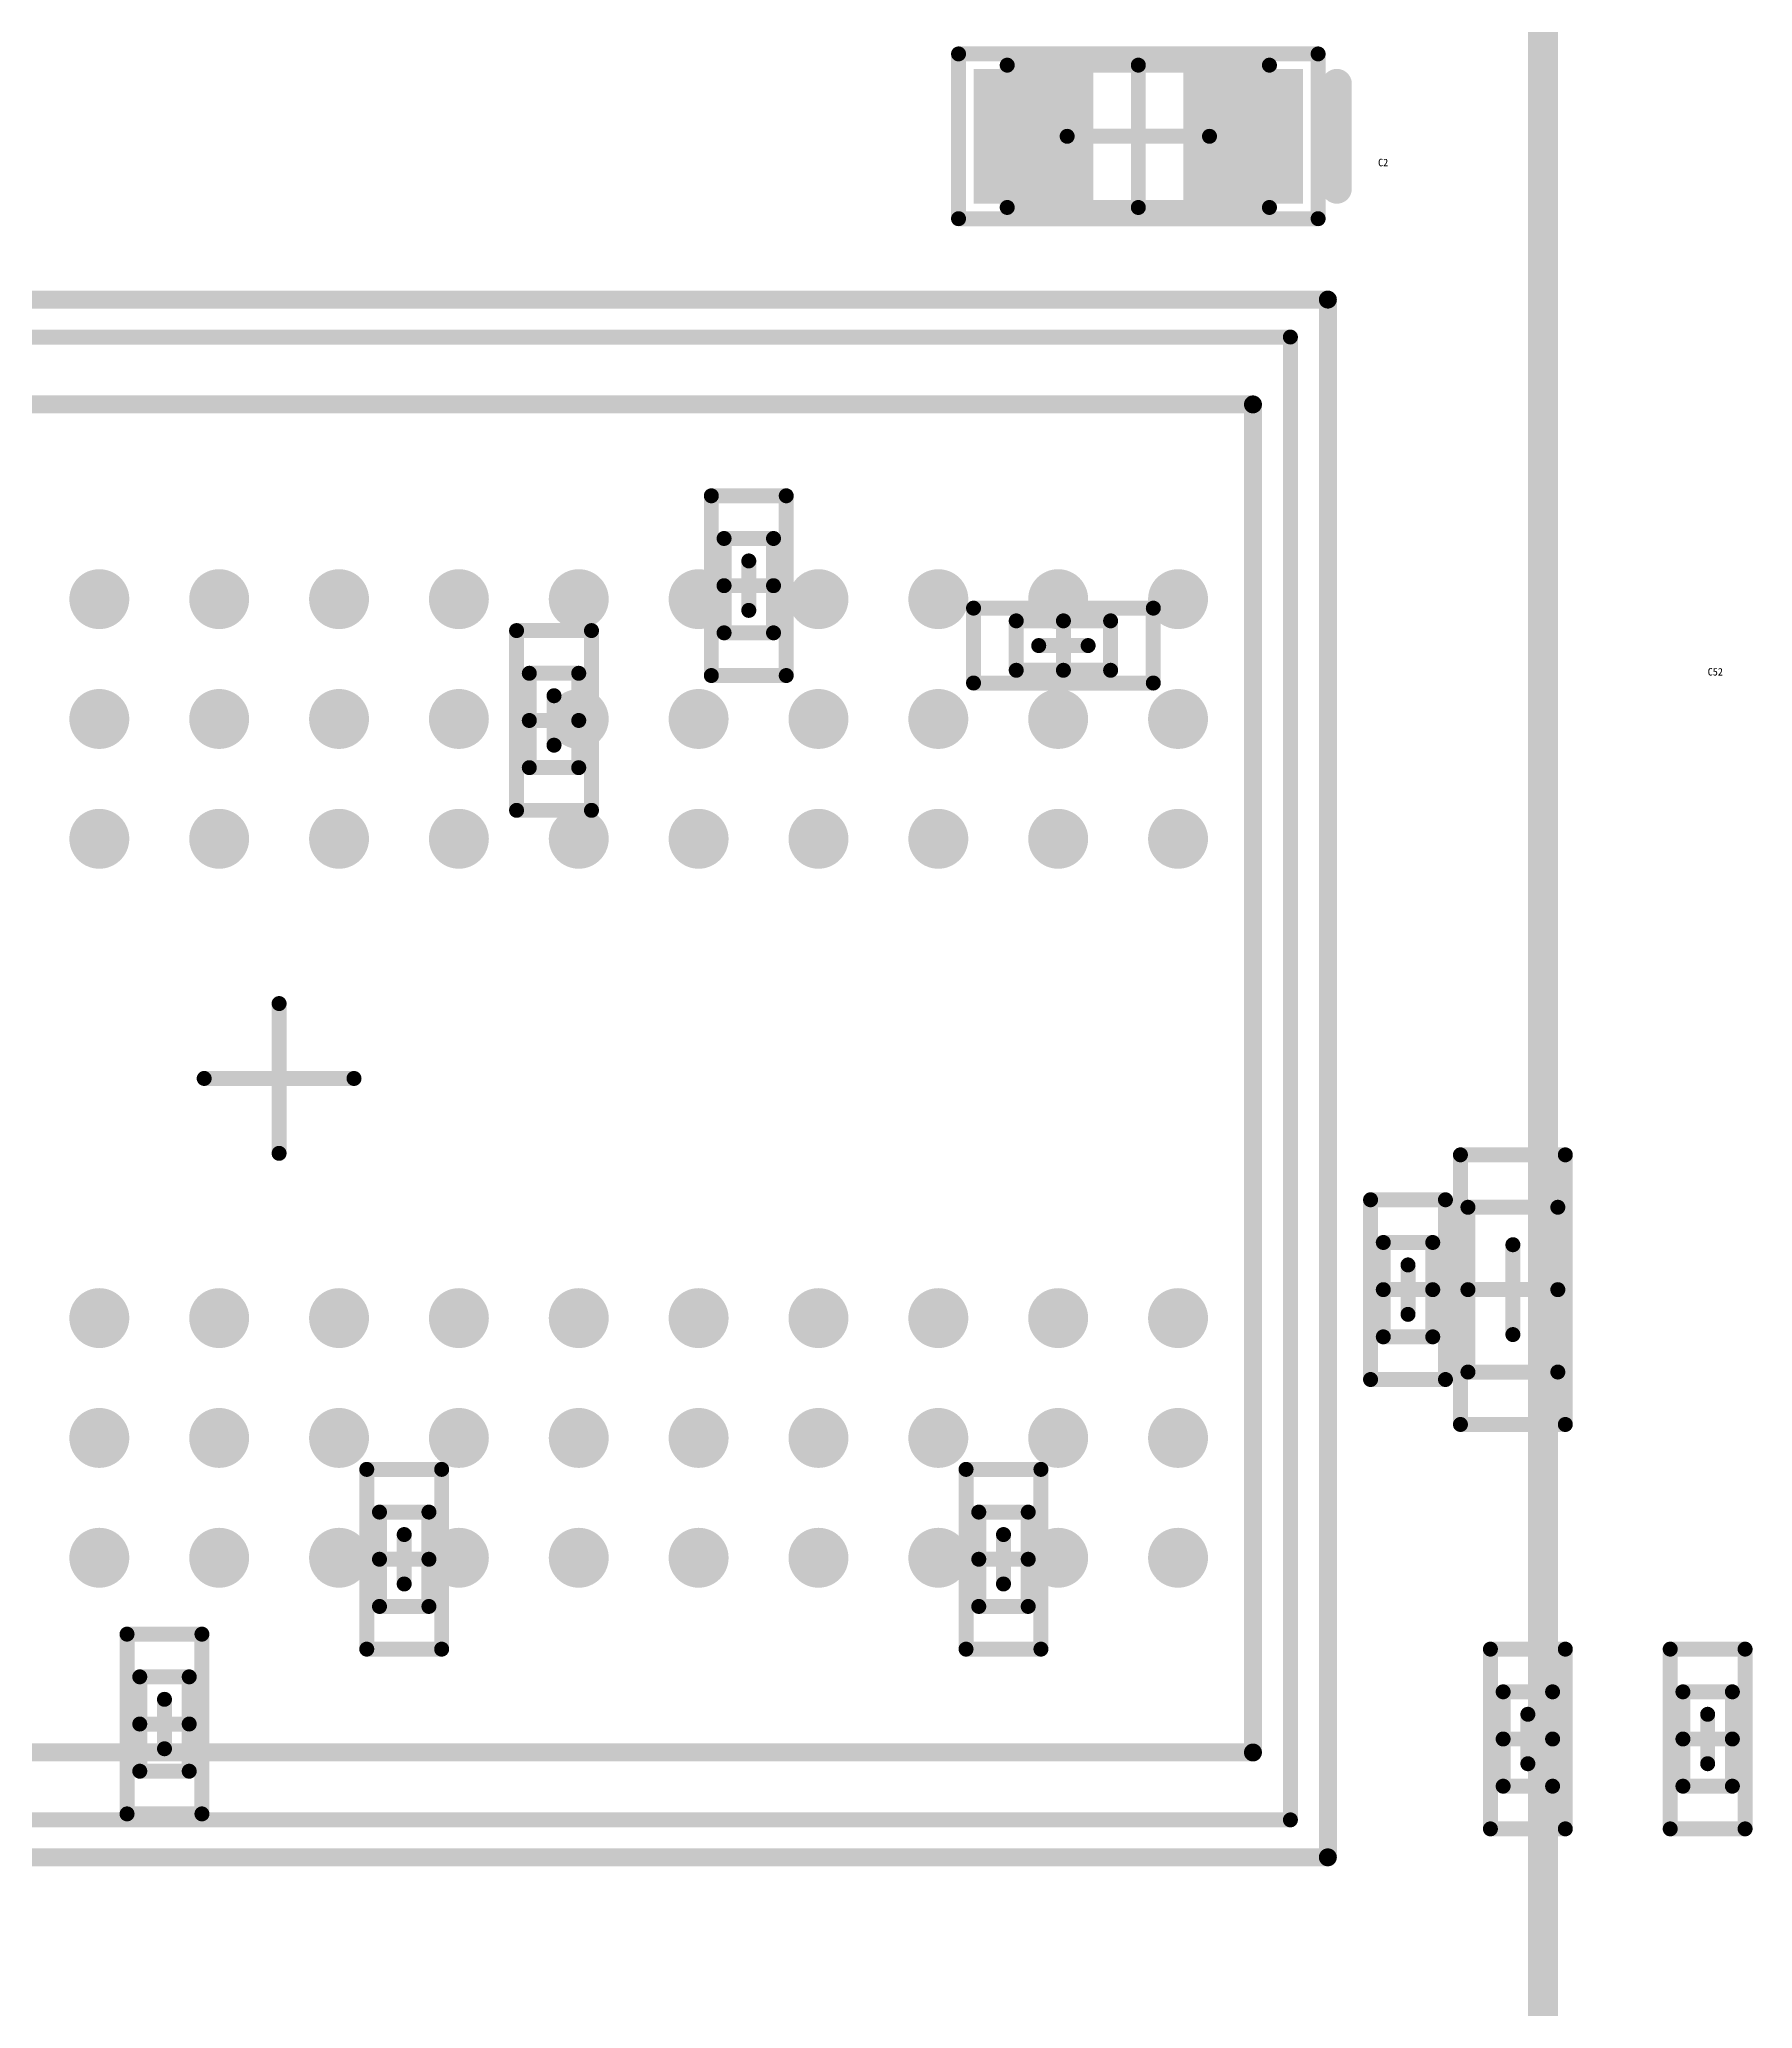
# Model space of a CAD drawing. Header units: millimetres. Extents: x 4 to 123, y 21 to 97.
# Drawn here: x 85.37 to 96.8, y 54.8 to 67.95 of the extents above; entities that cross this region are included whole.
import ezdxf

# ---------------------------------------------------------------- set-up
doc = ezdxf.new("R2010")
doc.units = ezdxf.units.MM
for name, color, linetype in [('Mechanical13', 56, 'Continuous'), ('Mechanical15', 56, 'Continuous'), ('TopLayer', 1, 'Continuous'), ('TopOverlay', 2, 'Continuous'), ('TopPaste', 8, 'Continuous')]:
    doc.layers.add(name, color=color, linetype=linetype)

msp = doc.modelspace()

# ---------------------------------------------------------------- linework, layer by layer
at = {"layer": 'Mechanical13', "const_width": 0.1}
for points in [[(91.825, 67.775), (93.575, 67.775)], [(91.825, 66.825), (91.825, 67.775)], [(93.575, 66.825), (93.575, 67.775)], [(91.825, 66.825), (93.575, 66.825)], [(89.935, 63.985), (89.935, 64.615)], [(89.935, 64.615), (90.265, 64.615)], [(90.265, 63.985), (90.265, 64.615)], [(89.935, 63.985), (90.265, 63.985)], [(91.885, 64.065), (92.515, 64.065)], [(91.885, 63.735), (91.885, 64.065)], [(92.515, 63.735), (92.515, 64.065)], [(88.635, 63.715), (88.965, 63.715)], [(88.635, 63.085), (88.635, 63.715)], [(88.965, 63.085), (88.965, 63.715)], [(91.885, 63.735), (92.515, 63.735)], [(88.635, 63.085), (88.965, 63.085)], [(94.9, 59.05), (94.9, 60.15)], [(94.9, 60.15), (95.5, 60.15)], [(95.5, 59.05), (95.5, 60.15)], [(94.335, 59.915), (94.665, 59.915)], [(94.335, 59.285), (94.335, 59.915)], [(94.665, 59.285), (94.665, 59.915)], [(94.335, 59.285), (94.665, 59.285)], [(94.9, 59.05), (95.5, 59.05)], [(87.635, 57.485), (87.635, 58.115)], [(87.635, 58.115), (87.965, 58.115)], [(87.965, 57.485), (87.965, 58.115)], [(91.635, 57.485), (91.635, 58.115)], [(91.635, 58.115), (91.965, 58.115)], [(91.965, 57.485), (91.965, 58.115)], [(87.635, 57.485), (87.965, 57.485)], [(91.635, 57.485), (91.965, 57.485)], [(86.035, 56.385), (86.035, 57.015)], [(86.035, 57.015), (86.365, 57.015)], [(86.365, 56.385), (86.365, 57.015)], [(95.135, 56.915), (95.465, 56.915)], [(95.135, 56.285), (95.135, 56.915)], [(95.465, 56.285), (95.465, 56.915)], [(96.335, 56.915), (96.665, 56.915)], [(96.335, 56.285), (96.335, 56.915)], [(96.665, 56.285), (96.665, 56.915)], [(86.035, 56.385), (86.365, 56.385)], [(95.135, 56.285), (95.465, 56.285)], [(96.335, 56.285), (96.665, 56.285)]]:
    msp.add_lwpolyline(points, dxfattribs=at)
at = {"layer": 'Mechanical13', "const_width": 0.05}
for points in [[(91.8, 67.775, 1), (91.85, 67.775, 1)], [(91.8, 67.775, 1), (91.85, 67.775, 1)], [(93.55, 67.775, 1), (93.6, 67.775, 1)], [(93.55, 67.775, 1), (93.6, 67.775, 1)], [(91.8, 66.825, 1), (91.85, 66.825, 1)], [(91.8, 66.825, 1), (91.85, 66.825, 1)], [(93.55, 66.825, 1), (93.6, 66.825, 1)], [(93.55, 66.825, 1), (93.6, 66.825, 1)], [(89.91, 64.615, 1), (89.96, 64.615, 1)], [(89.91, 64.615, 1), (89.96, 64.615, 1)], [(90.24, 64.615, 1), (90.29, 64.615, 1)], [(90.24, 64.615, 1), (90.29, 64.615, 1)], [(89.91, 63.985, 1), (89.96, 63.985, 1)], [(89.91, 63.985, 1), (89.96, 63.985, 1)], [(90.24, 63.985, 1), (90.29, 63.985, 1)], [(90.24, 63.985, 1), (90.29, 63.985, 1)], [(91.86, 64.065, 1), (91.91, 64.065, 1)], [(91.86, 64.065, 1), (91.91, 64.065, 1)], [(92.49, 64.065, 1), (92.54, 64.065, 1)], [(92.49, 64.065, 1), (92.54, 64.065, 1)], [(88.61, 63.715, 1), (88.66, 63.715, 1)], [(88.61, 63.715, 1), (88.66, 63.715, 1)], [(88.94, 63.715, 1), (88.99, 63.715, 1)], [(88.94, 63.715, 1), (88.99, 63.715, 1)], [(91.86, 63.735, 1), (91.91, 63.735, 1)], [(91.86, 63.735, 1), (91.91, 63.735, 1)], [(92.49, 63.735, 1), (92.54, 63.735, 1)], [(92.49, 63.735, 1), (92.54, 63.735, 1)], [(88.61, 63.085, 1), (88.66, 63.085, 1)], [(88.61, 63.085, 1), (88.66, 63.085, 1)], [(88.94, 63.085, 1), (88.99, 63.085, 1)], [(88.94, 63.085, 1), (88.99, 63.085, 1)], [(94.875, 60.15, 1), (94.925, 60.15, 1)], [(94.875, 60.15, 1), (94.925, 60.15, 1)], [(95.475, 60.15, 1), (95.525, 60.15, 1)], [(95.475, 60.15, 1), (95.525, 60.15, 1)], [(94.31, 59.915, 1), (94.36, 59.915, 1)], [(94.31, 59.915, 1), (94.36, 59.915, 1)], [(94.64, 59.915, 1), (94.69, 59.915, 1)], [(94.64, 59.915, 1), (94.69, 59.915, 1)], [(94.31, 59.285, 1), (94.36, 59.285, 1)], [(94.31, 59.285, 1), (94.36, 59.285, 1)], [(94.64, 59.285, 1), (94.69, 59.285, 1)], [(94.64, 59.285, 1), (94.69, 59.285, 1)], [(94.875, 59.05, 1), (94.925, 59.05, 1)], [(94.875, 59.05, 1), (94.925, 59.05, 1)], [(95.475, 59.05, 1), (95.525, 59.05, 1)], [(95.475, 59.05, 1), (95.525, 59.05, 1)], [(87.61, 58.115, 1), (87.66, 58.115, 1)], [(87.61, 58.115, 1), (87.66, 58.115, 1)], [(87.94, 58.115, 1), (87.99, 58.115, 1)], [(87.94, 58.115, 1), (87.99, 58.115, 1)], [(91.61, 58.115, 1), (91.66, 58.115, 1)], [(91.61, 58.115, 1), (91.66, 58.115, 1)], [(91.94, 58.115, 1), (91.99, 58.115, 1)], [(91.94, 58.115, 1), (91.99, 58.115, 1)], [(87.61, 57.485, 1), (87.66, 57.485, 1)], [(87.61, 57.485, 1), (87.66, 57.485, 1)], [(87.94, 57.485, 1), (87.99, 57.485, 1)], [(87.94, 57.485, 1), (87.99, 57.485, 1)], [(91.61, 57.485, 1), (91.66, 57.485, 1)], [(91.61, 57.485, 1), (91.66, 57.485, 1)], [(91.94, 57.485, 1), (91.99, 57.485, 1)], [(91.94, 57.485, 1), (91.99, 57.485, 1)], [(86.01, 57.015, 1), (86.06, 57.015, 1)], [(86.01, 57.015, 1), (86.06, 57.015, 1)], [(86.34, 57.015, 1), (86.39, 57.015, 1)], [(86.34, 57.015, 1), (86.39, 57.015, 1)], [(95.11, 56.915, 1), (95.16, 56.915, 1)], [(95.11, 56.915, 1), (95.16, 56.915, 1)], [(95.44, 56.915, 1), (95.49, 56.915, 1)], [(95.44, 56.915, 1), (95.49, 56.915, 1)], [(96.31, 56.915, 1), (96.36, 56.915, 1)], [(96.31, 56.915, 1), (96.36, 56.915, 1)], [(96.64, 56.915, 1), (96.69, 56.915, 1)], [(96.64, 56.915, 1), (96.69, 56.915, 1)], [(86.01, 56.385, 1), (86.06, 56.385, 1)], [(86.01, 56.385, 1), (86.06, 56.385, 1)], [(86.34, 56.385, 1), (86.39, 56.385, 1)], [(86.34, 56.385, 1), (86.39, 56.385, 1)], [(95.11, 56.285, 1), (95.16, 56.285, 1)], [(95.11, 56.285, 1), (95.16, 56.285, 1)], [(95.44, 56.285, 1), (95.49, 56.285, 1)], [(95.44, 56.285, 1), (95.49, 56.285, 1)], [(96.31, 56.285, 1), (96.36, 56.285, 1)], [(96.31, 56.285, 1), (96.36, 56.285, 1)], [(96.64, 56.285, 1), (96.69, 56.285, 1)], [(96.64, 56.285, 1), (96.69, 56.285, 1)]]:
    msp.add_lwpolyline(points, format="xyb", close=True, dxfattribs=at)
at = {"layer": 'Mechanical15', "const_width": 0.1}
for points in [[(91.5, 67.85), (93.9, 67.85)], [(91.5, 66.75), (91.5, 67.85)], [(93.9, 66.75), (93.9, 67.85)], [(92.7, 66.825), (92.7, 67.775)], [(92.225, 67.3), (93.175, 67.3)], [(91.5, 66.75), (93.9, 66.75)], [(80.215, 65.96), (93.715, 65.96)], [(93.715, 56.06), (93.715, 65.96)], [(89.85, 63.7), (89.85, 64.9)], [(89.85, 64.9), (90.35, 64.9)], [(90.35, 63.7), (90.35, 64.9)], [(90.1, 64.135), (90.1, 64.465)], [(89.935, 64.3), (90.265, 64.3)], [(91.6, 64.15), (92.8, 64.15)], [(91.6, 63.65), (91.6, 64.15)], [(92.8, 63.65), (92.8, 64.15)], [(88.55, 64), (89.05, 64)], [(88.55, 62.8), (88.55, 64)], [(89.05, 62.8), (89.05, 64)], [(92.2, 63.735), (92.2, 64.065)], [(92.035, 63.9), (92.365, 63.9)], [(89.85, 63.7), (90.35, 63.7)], [(91.6, 63.65), (92.8, 63.65)], [(88.8, 63.235), (88.8, 63.565)], [(88.635, 63.4), (88.965, 63.4)], [(88.55, 62.8), (89.05, 62.8)], [(86.965, 60.51), (86.965, 61.51)], [(86.465, 61.01), (87.465, 61.01)], [(94.85, 58.7), (94.85, 60.5)], [(94.85, 60.5), (95.55, 60.5)], [(95.55, 58.7), (95.55, 60.5)], [(94.25, 60.2), (94.75, 60.2)], [(94.25, 59), (94.25, 60.2)], [(94.75, 59), (94.75, 60.2)], [(95.2, 59.3), (95.2, 59.9)], [(94.5, 59.435), (94.5, 59.765)], [(94.335, 59.6), (94.665, 59.6)], [(94.9, 59.6), (95.5, 59.6)], [(94.25, 59), (94.75, 59)], [(94.85, 58.7), (95.55, 58.7)], [(87.55, 57.2), (87.55, 58.4)], [(87.55, 58.4), (88.05, 58.4)], [(88.05, 57.2), (88.05, 58.4)], [(91.55, 57.2), (91.55, 58.4)], [(91.55, 58.4), (92.05, 58.4)], [(92.05, 57.2), (92.05, 58.4)], [(87.8, 57.635), (87.8, 57.965)], [(91.8, 57.635), (91.8, 57.965)], [(87.635, 57.8), (87.965, 57.8)], [(91.635, 57.8), (91.965, 57.8)], [(85.95, 56.1), (85.95, 57.3)], [(85.95, 57.3), (86.45, 57.3)], [(86.45, 56.1), (86.45, 57.3)], [(87.55, 57.2), (88.05, 57.2)], [(91.55, 57.2), (92.05, 57.2)], [(95.05, 57.2), (95.55, 57.2)], [(95.05, 56), (95.05, 57.2)], [(95.55, 56), (95.55, 57.2)], [(96.25, 57.2), (96.75, 57.2)], [(96.25, 56), (96.25, 57.2)], [(96.75, 56), (96.75, 57.2)], [(86.2, 56.535), (86.2, 56.865)], [(95.3, 56.435), (95.3, 56.765)], [(96.5, 56.435), (96.5, 56.765)], [(86.035, 56.7), (86.365, 56.7)], [(95.135, 56.6), (95.465, 56.6)], [(96.335, 56.6), (96.665, 56.6)], [(85.95, 56.1), (86.45, 56.1)], [(80.215, 56.06), (93.715, 56.06)], [(95.05, 56), (95.55, 56)], [(96.25, 56), (96.75, 56)]]:
    msp.add_lwpolyline(points, dxfattribs=at)
at = {"layer": 'Mechanical15', "const_width": 0.05}
for points in [[(91.475, 67.85, 1), (91.525, 67.85, 1)], [(91.475, 67.85, 1), (91.525, 67.85, 1)], [(93.875, 67.85, 1), (93.925, 67.85, 1)], [(93.875, 67.85, 1), (93.925, 67.85, 1)], [(92.675, 67.775, 1), (92.725, 67.775, 1)], [(92.2, 67.3, 1), (92.25, 67.3, 1)], [(93.15, 67.3, 1), (93.2, 67.3, 1)], [(91.475, 66.75, 1), (91.525, 66.75, 1)], [(91.475, 66.75, 1), (91.525, 66.75, 1)], [(92.675, 66.825, 1), (92.725, 66.825, 1)], [(93.875, 66.75, 1), (93.925, 66.75, 1)], [(93.875, 66.75, 1), (93.925, 66.75, 1)], [(93.69, 65.96, 1), (93.74, 65.96, 1)], [(93.69, 65.96, 1), (93.74, 65.96, 1)], [(89.825, 64.9, 1), (89.875, 64.9, 1)], [(89.825, 64.9, 1), (89.875, 64.9, 1)], [(90.325, 64.9, 1), (90.375, 64.9, 1)], [(90.325, 64.9, 1), (90.375, 64.9, 1)], [(90.075, 64.465, 1), (90.125, 64.465, 1)], [(89.91, 64.3, 1), (89.96, 64.3, 1)], [(90.24, 64.3, 1), (90.29, 64.3, 1)], [(90.075, 64.135, 1), (90.125, 64.135, 1)], [(91.575, 64.15, 1), (91.625, 64.15, 1)], [(91.575, 64.15, 1), (91.625, 64.15, 1)], [(92.775, 64.15, 1), (92.825, 64.15, 1)], [(92.775, 64.15, 1), (92.825, 64.15, 1)], [(88.525, 64, 1), (88.575, 64, 1)], [(88.525, 64, 1), (88.575, 64, 1)], [(89.025, 64, 1), (89.075, 64, 1)], [(89.025, 64, 1), (89.075, 64, 1)], [(92.175, 64.065, 1), (92.225, 64.065, 1)], [(92.01, 63.9, 1), (92.06, 63.9, 1)], [(92.34, 63.9, 1), (92.39, 63.9, 1)], [(92.175, 63.735, 1), (92.225, 63.735, 1)], [(89.825, 63.7, 1), (89.875, 63.7, 1)], [(89.825, 63.7, 1), (89.875, 63.7, 1)], [(90.325, 63.7, 1), (90.375, 63.7, 1)], [(90.325, 63.7, 1), (90.375, 63.7, 1)], [(91.575, 63.65, 1), (91.625, 63.65, 1)], [(91.575, 63.65, 1), (91.625, 63.65, 1)], [(92.775, 63.65, 1), (92.825, 63.65, 1)], [(92.775, 63.65, 1), (92.825, 63.65, 1)], [(88.775, 63.565, 1), (88.825, 63.565, 1)], [(88.61, 63.4, 1), (88.66, 63.4, 1)], [(88.94, 63.4, 1), (88.99, 63.4, 1)], [(88.775, 63.235, 1), (88.825, 63.235, 1)], [(88.525, 62.8, 1), (88.575, 62.8, 1)], [(88.525, 62.8, 1), (88.575, 62.8, 1)], [(89.025, 62.8, 1), (89.075, 62.8, 1)], [(89.025, 62.8, 1), (89.075, 62.8, 1)], [(86.94, 61.51, 1), (86.99, 61.51, 1)], [(86.44, 61.01, 1), (86.49, 61.01, 1)], [(87.44, 61.01, 1), (87.49, 61.01, 1)], [(86.94, 60.51, 1), (86.99, 60.51, 1)], [(94.825, 60.5, 1), (94.875, 60.5, 1)], [(94.825, 60.5, 1), (94.875, 60.5, 1)], [(95.525, 60.5, 1), (95.575, 60.5, 1)], [(95.525, 60.5, 1), (95.575, 60.5, 1)], [(94.225, 60.2, 1), (94.275, 60.2, 1)], [(94.225, 60.2, 1), (94.275, 60.2, 1)], [(94.725, 60.2, 1), (94.775, 60.2, 1)], [(94.725, 60.2, 1), (94.775, 60.2, 1)], [(95.175, 59.9, 1), (95.225, 59.9, 1)], [(94.475, 59.765, 1), (94.525, 59.765, 1)], [(94.31, 59.6, 1), (94.36, 59.6, 1)], [(94.64, 59.6, 1), (94.69, 59.6, 1)], [(94.875, 59.6, 1), (94.925, 59.6, 1)], [(95.475, 59.6, 1), (95.525, 59.6, 1)], [(94.475, 59.435, 1), (94.525, 59.435, 1)], [(95.175, 59.3, 1), (95.225, 59.3, 1)], [(94.225, 59, 1), (94.275, 59, 1)], [(94.225, 59, 1), (94.275, 59, 1)], [(94.725, 59, 1), (94.775, 59, 1)], [(94.725, 59, 1), (94.775, 59, 1)], [(94.825, 58.7, 1), (94.875, 58.7, 1)], [(94.825, 58.7, 1), (94.875, 58.7, 1)], [(95.525, 58.7, 1), (95.575, 58.7, 1)], [(95.525, 58.7, 1), (95.575, 58.7, 1)], [(87.525, 58.4, 1), (87.575, 58.4, 1)], [(87.525, 58.4, 1), (87.575, 58.4, 1)], [(88.025, 58.4, 1), (88.075, 58.4, 1)], [(88.025, 58.4, 1), (88.075, 58.4, 1)], [(91.525, 58.4, 1), (91.575, 58.4, 1)], [(91.525, 58.4, 1), (91.575, 58.4, 1)], [(92.025, 58.4, 1), (92.075, 58.4, 1)], [(92.025, 58.4, 1), (92.075, 58.4, 1)], [(87.775, 57.965, 1), (87.825, 57.965, 1)], [(91.775, 57.965, 1), (91.825, 57.965, 1)], [(87.61, 57.8, 1), (87.66, 57.8, 1)], [(87.94, 57.8, 1), (87.99, 57.8, 1)], [(91.61, 57.8, 1), (91.66, 57.8, 1)], [(91.94, 57.8, 1), (91.99, 57.8, 1)], [(87.775, 57.635, 1), (87.825, 57.635, 1)], [(91.775, 57.635, 1), (91.825, 57.635, 1)], [(85.925, 57.3, 1), (85.975, 57.3, 1)], [(85.925, 57.3, 1), (85.975, 57.3, 1)], [(86.425, 57.3, 1), (86.475, 57.3, 1)], [(86.425, 57.3, 1), (86.475, 57.3, 1)], [(87.525, 57.2, 1), (87.575, 57.2, 1)], [(87.525, 57.2, 1), (87.575, 57.2, 1)], [(88.025, 57.2, 1), (88.075, 57.2, 1)], [(88.025, 57.2, 1), (88.075, 57.2, 1)], [(91.525, 57.2, 1), (91.575, 57.2, 1)], [(91.525, 57.2, 1), (91.575, 57.2, 1)], [(92.025, 57.2, 1), (92.075, 57.2, 1)], [(92.025, 57.2, 1), (92.075, 57.2, 1)], [(95.025, 57.2, 1), (95.075, 57.2, 1)], [(95.025, 57.2, 1), (95.075, 57.2, 1)], [(95.525, 57.2, 1), (95.575, 57.2, 1)], [(95.525, 57.2, 1), (95.575, 57.2, 1)], [(96.225, 57.2, 1), (96.275, 57.2, 1)], [(96.225, 57.2, 1), (96.275, 57.2, 1)], [(96.725, 57.2, 1), (96.775, 57.2, 1)], [(96.725, 57.2, 1), (96.775, 57.2, 1)], [(86.175, 56.865, 1), (86.225, 56.865, 1)], [(95.275, 56.765, 1), (95.325, 56.765, 1)], [(96.475, 56.765, 1), (96.525, 56.765, 1)], [(86.01, 56.7, 1), (86.06, 56.7, 1)], [(86.34, 56.7, 1), (86.39, 56.7, 1)], [(86.175, 56.535, 1), (86.225, 56.535, 1)], [(95.11, 56.6, 1), (95.16, 56.6, 1)], [(95.44, 56.6, 1), (95.49, 56.6, 1)], [(96.31, 56.6, 1), (96.36, 56.6, 1)], [(96.64, 56.6, 1), (96.69, 56.6, 1)], [(95.275, 56.435, 1), (95.325, 56.435, 1)], [(96.475, 56.435, 1), (96.525, 56.435, 1)], [(85.925, 56.1, 1), (85.975, 56.1, 1)], [(85.925, 56.1, 1), (85.975, 56.1, 1)], [(86.425, 56.1, 1), (86.475, 56.1, 1)], [(86.425, 56.1, 1), (86.475, 56.1, 1)], [(93.69, 56.06, 1), (93.74, 56.06, 1)], [(93.69, 56.06, 1), (93.74, 56.06, 1)], [(95.025, 56, 1), (95.075, 56, 1)], [(95.025, 56, 1), (95.075, 56, 1)], [(95.525, 56, 1), (95.575, 56, 1)], [(95.525, 56, 1), (95.575, 56, 1)], [(96.225, 56, 1), (96.275, 56, 1)], [(96.225, 56, 1), (96.275, 56, 1)], [(96.725, 56, 1), (96.775, 56, 1)], [(96.725, 56, 1), (96.775, 56, 1)]]:
    msp.add_lwpolyline(points, format="xyb", close=True, dxfattribs=at)
at = {"layer": 'TopLayer', "const_width": 0.2}
for points in [[(85.665, 64.21, 1), (85.865, 64.21, 1)], [(86.465, 64.21, 1), (86.665, 64.21, 1)], [(87.265, 64.21, 1), (87.465, 64.21, 1)], [(88.065, 64.21, 1), (88.265, 64.21, 1)], [(88.865, 64.21, 1), (89.065, 64.21, 1)], [(89.665, 64.21, 1), (89.865, 64.21, 1)], [(90.465, 64.21, 1), (90.665, 64.21, 1)], [(91.265, 64.21, 1), (91.465, 64.21, 1)], [(92.065, 64.21, 1), (92.265, 64.21, 1)], [(92.865, 64.21, 1), (93.065, 64.21, 1)], [(85.665, 63.41, 1), (85.865, 63.41, 1)], [(86.465, 63.41, 1), (86.665, 63.41, 1)], [(87.265, 63.41, 1), (87.465, 63.41, 1)], [(88.065, 63.41, 1), (88.265, 63.41, 1)], [(88.865, 63.41, 1), (89.065, 63.41, 1)], [(89.665, 63.41, 1), (89.865, 63.41, 1)], [(90.465, 63.41, 1), (90.665, 63.41, 1)], [(91.265, 63.41, 1), (91.465, 63.41, 1)], [(92.065, 63.41, 1), (92.265, 63.41, 1)], [(92.865, 63.41, 1), (93.065, 63.41, 1)], [(85.665, 62.61, 1), (85.865, 62.61, 1)], [(86.465, 62.61, 1), (86.665, 62.61, 1)], [(87.265, 62.61, 1), (87.465, 62.61, 1)], [(88.065, 62.61, 1), (88.265, 62.61, 1)], [(88.865, 62.61, 1), (89.065, 62.61, 1)], [(89.665, 62.61, 1), (89.865, 62.61, 1)], [(90.465, 62.61, 1), (90.665, 62.61, 1)], [(91.265, 62.61, 1), (91.465, 62.61, 1)], [(92.065, 62.61, 1), (92.265, 62.61, 1)], [(92.865, 62.61, 1), (93.065, 62.61, 1)], [(85.665, 59.41, 1), (85.865, 59.41, 1)], [(86.465, 59.41, 1), (86.665, 59.41, 1)], [(87.265, 59.41, 1), (87.465, 59.41, 1)], [(88.065, 59.41, 1), (88.265, 59.41, 1)], [(88.865, 59.41, 1), (89.065, 59.41, 1)], [(89.665, 59.41, 1), (89.865, 59.41, 1)], [(90.465, 59.41, 1), (90.665, 59.41, 1)], [(91.265, 59.41, 1), (91.465, 59.41, 1)], [(92.065, 59.41, 1), (92.265, 59.41, 1)], [(92.865, 59.41, 1), (93.065, 59.41, 1)], [(85.665, 58.61, 1), (85.865, 58.61, 1)], [(86.465, 58.61, 1), (86.665, 58.61, 1)], [(87.265, 58.61, 1), (87.465, 58.61, 1)], [(88.065, 58.61, 1), (88.265, 58.61, 1)], [(88.865, 58.61, 1), (89.065, 58.61, 1)], [(89.665, 58.61, 1), (89.865, 58.61, 1)], [(90.465, 58.61, 1), (90.665, 58.61, 1)], [(91.265, 58.61, 1), (91.465, 58.61, 1)], [(92.065, 58.61, 1), (92.265, 58.61, 1)], [(92.865, 58.61, 1), (93.065, 58.61, 1)], [(85.665, 57.81, 1), (85.865, 57.81, 1)], [(86.465, 57.81, 1), (86.665, 57.81, 1)], [(87.265, 57.81, 1), (87.465, 57.81, 1)], [(88.065, 57.81, 1), (88.265, 57.81, 1)], [(88.865, 57.81, 1), (89.065, 57.81, 1)], [(89.665, 57.81, 1), (89.865, 57.81, 1)], [(90.465, 57.81, 1), (90.665, 57.81, 1)], [(91.265, 57.81, 1), (91.465, 57.81, 1)], [(92.065, 57.81, 1), (92.265, 57.81, 1)], [(92.865, 57.81, 1), (93.065, 57.81, 1)]]:
    msp.add_lwpolyline(points, format="xyb", close=True, dxfattribs=at)
at = {"layer": 'TopLayer'}
for points in [[(91.6, 67.75), (91.6, 66.85), (92.4, 67.75), (92.4, 66.85)], [(93, 67.75), (93, 66.85), (93.8, 67.75), (93.8, 66.85)]]:
    msp.add_solid(points, dxfattribs=at)
at = {"layer": 'TopOverlay'}
for points, const_width in [([(95.4, 33.4), (95.4, 68.5)], 0.2), ([(94.025, 66.95), (94.025, 67.65)], 0.2), ([(79.965, 66.21), (93.965, 66.21)], 0.12), ([(93.965, 55.81), (93.965, 66.21)], 0.12), ([(80.465, 65.51), (93.465, 65.51)], 0.12), ([(93.465, 56.51), (93.465, 65.51)], 0.12), ([(80.465, 56.51), (93.465, 56.51)], 0.12), ([(80.442, 55.81), (93.965, 55.81)], 0.12)]:
    msp.add_lwpolyline(points, dxfattribs=dict(at, const_width=const_width))
for points, const_width in [([(93.975, 67.65, 1), (94.075, 67.65, 1)], 0.1), ([(93.975, 66.95, 1), (94.075, 66.95, 1)], 0.1), ([(93.935, 66.21, 1), (93.995, 66.21, 1)], 0.06), ([(93.935, 66.21, 1), (93.995, 66.21, 1)], 0.06), ([(93.435, 65.51, 1), (93.495, 65.51, 1)], 0.06), ([(93.435, 65.51, 1), (93.495, 65.51, 1)], 0.06), ([(93.435, 56.51, 1), (93.495, 56.51, 1)], 0.06), ([(93.435, 56.51, 1), (93.495, 56.51, 1)], 0.06), ([(93.935, 55.81, 1), (93.995, 55.81, 1)], 0.06), ([(93.935, 55.81, 1), (93.995, 55.81, 1)], 0.06)]:
    msp.add_lwpolyline(points, format="xyb", close=True, dxfattribs=dict(at, const_width=const_width))
at = {"layer": 'TopPaste', "const_width": 0.2}
for points in [[(85.665, 64.21, 1), (85.865, 64.21, 1)], [(86.465, 64.21, 1), (86.665, 64.21, 1)], [(87.265, 64.21, 1), (87.465, 64.21, 1)], [(88.065, 64.21, 1), (88.265, 64.21, 1)], [(88.865, 64.21, 1), (89.065, 64.21, 1)], [(89.665, 64.21, 1), (89.865, 64.21, 1)], [(90.465, 64.21, 1), (90.665, 64.21, 1)], [(91.265, 64.21, 1), (91.465, 64.21, 1)], [(92.065, 64.21, 1), (92.265, 64.21, 1)], [(92.865, 64.21, 1), (93.065, 64.21, 1)], [(85.665, 63.41, 1), (85.865, 63.41, 1)], [(86.465, 63.41, 1), (86.665, 63.41, 1)], [(87.265, 63.41, 1), (87.465, 63.41, 1)], [(88.065, 63.41, 1), (88.265, 63.41, 1)], [(88.865, 63.41, 1), (89.065, 63.41, 1)], [(89.665, 63.41, 1), (89.865, 63.41, 1)], [(90.465, 63.41, 1), (90.665, 63.41, 1)], [(91.265, 63.41, 1), (91.465, 63.41, 1)], [(92.065, 63.41, 1), (92.265, 63.41, 1)], [(92.865, 63.41, 1), (93.065, 63.41, 1)], [(85.665, 62.61, 1), (85.865, 62.61, 1)], [(86.465, 62.61, 1), (86.665, 62.61, 1)], [(87.265, 62.61, 1), (87.465, 62.61, 1)], [(88.065, 62.61, 1), (88.265, 62.61, 1)], [(88.865, 62.61, 1), (89.065, 62.61, 1)], [(89.665, 62.61, 1), (89.865, 62.61, 1)], [(90.465, 62.61, 1), (90.665, 62.61, 1)], [(91.265, 62.61, 1), (91.465, 62.61, 1)], [(92.065, 62.61, 1), (92.265, 62.61, 1)], [(92.865, 62.61, 1), (93.065, 62.61, 1)], [(85.665, 59.41, 1), (85.865, 59.41, 1)], [(86.465, 59.41, 1), (86.665, 59.41, 1)], [(87.265, 59.41, 1), (87.465, 59.41, 1)], [(88.065, 59.41, 1), (88.265, 59.41, 1)], [(88.865, 59.41, 1), (89.065, 59.41, 1)], [(89.665, 59.41, 1), (89.865, 59.41, 1)], [(90.465, 59.41, 1), (90.665, 59.41, 1)], [(91.265, 59.41, 1), (91.465, 59.41, 1)], [(92.065, 59.41, 1), (92.265, 59.41, 1)], [(92.865, 59.41, 1), (93.065, 59.41, 1)], [(85.665, 58.61, 1), (85.865, 58.61, 1)], [(86.465, 58.61, 1), (86.665, 58.61, 1)], [(87.265, 58.61, 1), (87.465, 58.61, 1)], [(88.065, 58.61, 1), (88.265, 58.61, 1)], [(88.865, 58.61, 1), (89.065, 58.61, 1)], [(89.665, 58.61, 1), (89.865, 58.61, 1)], [(90.465, 58.61, 1), (90.665, 58.61, 1)], [(91.265, 58.61, 1), (91.465, 58.61, 1)], [(92.065, 58.61, 1), (92.265, 58.61, 1)], [(92.865, 58.61, 1), (93.065, 58.61, 1)], [(85.665, 57.81, 1), (85.865, 57.81, 1)], [(86.465, 57.81, 1), (86.665, 57.81, 1)], [(87.265, 57.81, 1), (87.465, 57.81, 1)], [(88.065, 57.81, 1), (88.265, 57.81, 1)], [(88.865, 57.81, 1), (89.065, 57.81, 1)], [(89.665, 57.81, 1), (89.865, 57.81, 1)], [(90.465, 57.81, 1), (90.665, 57.81, 1)], [(91.265, 57.81, 1), (91.465, 57.81, 1)], [(92.065, 57.81, 1), (92.265, 57.81, 1)], [(92.865, 57.81, 1), (93.065, 57.81, 1)]]:
    msp.add_lwpolyline(points, format="xyb", close=True, dxfattribs=at)
at = {"layer": 'TopPaste'}
for points in [[(91.6, 67.75), (91.6, 66.85), (92.4, 67.75), (92.4, 66.85)], [(93, 67.75), (93, 66.85), (93.8, 67.75), (93.8, 66.85)]]:
    msp.add_solid(points, dxfattribs=at)

# ---------------------------------------------------------------- texts
at = {"layer": 'TopOverlay'}
for s, p in [('C2', (94.3, 67.1)), ('C52', (96.5, 63.7))]:
    msp.add_text(s, height=0.05, dxfattribs=at).set_placement(p)

doc.saveas('drawing.dxf')
